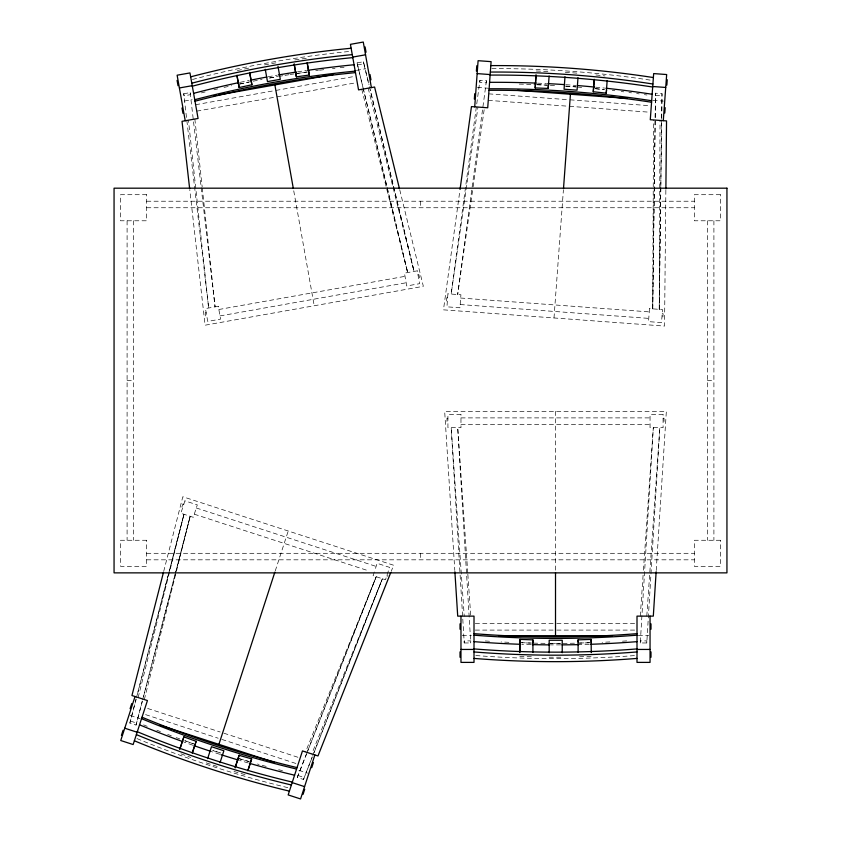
<?xml version="1.0" encoding="UTF-8"?>
<svg xmlns="http://www.w3.org/2000/svg" width="841" height="841" viewBox="0 0 841 841"><rect width="100%" height="100%" fill="white"/><g stroke="black" fill="none" stroke-linecap="round" stroke-linejoin="round"><path stroke-width="0.63" stroke-dasharray="4.21 3.15" d="M661.678 118.507L662.004 93.677L655.496 93.193L652.732 308.868L653.247 188.184M653.247 186.87L653.531 119.969M660.795 187.785L659.239 309.351L660.038 120.442M665.862 190.182L664.548 326.077L443.459 309.845L459.869 190.739M652.732 308.868L655.496 93.193M660.816 186.481L661.667 119.811M659.239 309.351L662.004 93.677M646.792 616.127L659.828 427.67L646.792 642.966L640.274 642.966L653.31 427.67L643.26 572.931M656.222 570.482L666.345 411.365L444.668 411.365L454.802 570.482M640.274 616.127L643.165 574.245M479.927 80.305L479.78 82.376L486.277 82.849L486.434 80.778L479.927 80.305L451.154 294.066L477.961 107.07M553.998 317.961L563.417 189.751M486.434 80.778L457.662 294.55L472.926 188.058M473.115 186.765L484.469 107.553M138.145 697.525L183.979 514.261L136.41 697.746M144.337 699.544L190.171 516.279L175.412 573.226M163.69 571.438L182.812 496.747L393.641 565.247L391.233 571.323M142.266 701.531L136.042 725.068L129.85 723.06L136.063 699.512M137.377 694.435L183.979 514.261M129.85 723.06L136.084 699.018M143.58 696.453L190.171 516.279M136.042 725.068L142.276 701.026M142.613 699.765L175.086 574.487M275.259 570.923L288.232 530.997M312.085 757.573L303.475 779.47L297.272 777.452L376.2 576.726L305.567 751.928M303.475 779.47L312.274 756.763M374.308 571.996L373.099 575.717L385.504 579.743L389.53 567.349L377.136 563.312L374.518 571.375M387.911 575.412L387.659 576.159L386.765 575.875M297.272 777.452L306.355 754.345M306.839 753.126L376.2 576.726M313.998 752.706L382.403 578.734L311.769 753.946M312.757 755.544L382.403 578.734M237.341 70.56L248.81 68.079M239.748 84.079L248.673 82.155M264.495 64.894L277.33 62.612M269.467 77.961L277.173 76.584M183.737 93.761L190.15 92.615L190.518 94.655L184.095 95.8L183.737 93.761L208.652 308.006L188.447 120.189M361.756 89.314L407.643 272.558L357.047 62.886L363.47 61.74L368.989 84.615M357.414 64.925L363.827 63.79L369.073 85.446M184.368 101.046L192.074 99.669M356.405 70.402L365.383 68.794M195.627 104.715L274.587 90.649M275.859 90.429L354.828 76.363M196.762 111.138L275.732 97.072M277.004 96.841L354.692 83.007M218.849 309.499L405.005 276.342M206.161 312.589L205.225 312.757L206.171 318.066L207.107 317.898M417.988 274.86L418.913 274.692L419.859 280L418.934 280.169M219.995 315.922L406.15 282.765M294.823 59.932L306.439 58.302M297.23 73.461L307.564 72M579.523 643.05L589.951 642.671M579.523 656.789L591.255 656.358M146.66 201.22L694.34 201.22M146.66 207.748L694.34 207.748M127.096 380.521L133.614 380.521M707.386 380.521L713.904 380.521M460.973 417.893L650.051 417.893M447.927 418.198L446.981 418.198L446.981 423.591L447.927 423.591M663.086 418.198L664.033 418.198L664.033 423.591L663.086 423.591M460.973 424.411L650.051 424.411M146.66 553.304L694.34 553.304M146.66 559.822L694.34 559.822M475.302 623.57L555.512 623.57M556.805 623.57L637.005 623.57M475.302 630.088L555.512 630.088M556.805 630.088L637.005 630.088M462.277 635.68L471.402 635.68M638.319 635.68L648.747 635.68M464.232 642.966L470.75 642.966L470.75 640.895L464.232 640.895L464.232 642.966L451.186 427.67L464.232 616.127M550.487 643.481L560.926 643.481M549.184 657.22L562.23 657.22M536.295 71.012L549.331 71.496M536.59 84.762L547.018 85.141M521.073 642.671L531.491 643.05M519.77 656.358L531.491 656.789M565.31 72.273L578.314 73.23M565.604 86.076L576.011 86.833M655.349 95.264L661.846 95.737M477.446 87.422L487.854 88.189M653.015 100.31L663.423 101.078M488.737 93.856L568.737 99.732M570.019 99.827L650.009 105.703M488.264 100.363L568.253 106.229M569.546 106.323L649.536 112.2M460.668 298.029L649.241 311.885M447.612 297.893L446.666 297.819L446.266 303.202L447.212 303.275M662.193 313.651L663.128 313.714L662.74 319.096L661.793 319.033M460.195 304.537L648.768 318.382M595.933 74.965L605.005 75.963M594.923 88.662L603.996 89.661M239.475 758.761L249.504 761.62M233.977 771.47L246.518 775.045M196.3 507.985L376.127 566.413M183.801 504.253L182.896 503.959L181.236 509.089L182.129 509.383M194.282 514.187L369.115 570.997M147.606 708.437L220.195 732.017M223.885 733.215L300.163 758.004M145.588 714.629L218.176 738.219M221.866 739.418L298.145 764.206M130.239 715.523L140.153 718.75M298.902 770.324L307.585 773.152M130.492 721.084L136.684 723.102M297.914 775.486L304.116 777.494M212.962 750.614L220.405 753.031M206.245 762.871L218.639 766.897M185.22 740.784L193.798 743.917M180.973 753.851L190.77 757.436M368.179 88.168L414.066 271.422L370.219 89.703M399.748 189.845L423.338 286.318L205.099 325.194L189.814 190.15M369.378 86.718L414.066 271.422M357.047 62.886L362.87 87.033M363.186 88.305L407.643 272.558M363.47 61.74L363.827 63.79M293.74 190.823L314.219 305.756M190.15 92.615L215.075 306.86L202.303 188.174M194.86 119.044L202.166 186.87M467.764 572.931L457.714 427.67L470.75 642.966M467.848 574.245L470.75 616.127M713.904 220.784L713.904 540.269M707.386 220.784L707.386 540.269M646.792 642.966L646.792 640.895L640.274 640.895L640.274 642.966M555.512 411.365L555.512 571.407M420.5 201.22L420.5 207.748M420.5 553.304L420.5 559.822M133.614 220.784L133.614 540.269M127.096 220.784L127.096 540.269M634.429 655.591A1020.385 1013.468 0 0 1 475.302 655.486M626.682 640.905A1020.385 1013.468 0 0 1 621.51 641.252M609.872 641.935A1020.385 1013.468 0 0 1 602.114 642.314M589.173 642.818A1020.385 1013.468 0 0 1 521.841 642.818M508.9 642.314A1020.385 1013.468 0 0 1 501.141 641.935M489.504 641.252A1020.385 1013.468 0 0 1 483.049 640.81M589.173 644.332A1020.385 1013.468 0 0 1 578.818 644.627M560.684 644.879A1020.385 1013.468 0 0 1 550.329 644.879M530.902 644.595A1020.385 1013.468 0 0 1 521.841 644.332M491.89 68.626A1020.385 1013.468 4.2 0 1 651.88 80.368M537.494 83.154A1020.385 1013.468 4.2 0 1 546.545 83.564M565.94 84.699A1020.385 1013.468 4.2 0 1 576.274 85.467M595.617 87.17A1020.385 1013.468 4.2 0 1 604.637 88.084M519.254 84.089A1020.385 1013.468 4.2 0 1 536.085 84.615M537.378 84.668A1020.385 1013.468 4.2 0 1 549.026 85.204M550.319 85.277A1020.385 1013.468 4.2 0 1 555.491 85.561M565.825 86.213A1020.385 1013.468 4.2 0 1 576.159 86.97M577.452 87.075A1020.385 1013.468 4.2 0 1 583.906 87.611M595.512 88.673A1020.385 1013.468 4.2 0 1 604.532 89.598M612.248 90.45A1020.385 1013.468 4.2 0 1 614.824 90.744M621.257 91.522A1020.385 1013.468 4.2 0 1 623.822 91.837M628.963 92.499A1020.385 1013.468 4.2 0 1 631.528 92.836M636.658 93.53A1020.385 1013.468 4.2 0 1 639.223 93.887M644.353 94.623A1020.385 1013.468 4.2 0 1 646.918 95.001M192.442 79.485A1020.385 1013.468 -10.1 0 1 350.371 51.354M201.388 92.899A1020.385 1013.468 -10.1 0 1 205.151 91.942M213.961 89.798A1020.385 1013.468 -10.1 0 1 217.735 88.894M224.042 87.422A1020.385 1013.468 -10.1 0 1 231.622 85.719M239.222 84.068A1020.385 1013.468 -10.1 0 1 251.901 81.44M253.173 81.188A1020.385 1013.468 -10.1 0 1 262.066 79.464M269.709 78.034A1020.385 1013.468 -10.1 0 1 277.362 76.678M278.634 76.457A1020.385 1013.468 -10.1 0 1 283.743 75.585M285.015 75.375A1020.385 1013.468 -10.1 0 1 288.852 74.744M290.124 74.534A1020.385 1013.468 -10.1 0 1 293.961 73.924M295.244 73.724A1020.385 1013.468 -10.1 0 1 306.765 71.99M315.753 70.728A1020.385 1013.468 -10.1 0 1 318.319 70.392M319.601 70.224A1020.385 1013.468 -10.1 0 1 326.024 69.393M332.447 68.605A1020.385 1013.468 -10.1 0 1 335.023 68.31M340.163 67.722A1020.385 1013.468 -10.1 0 1 344.032 67.301M240.221 82.302A1020.385 1013.468 -10.1 0 1 249.094 80.463M268.163 76.783A1020.385 1013.468 -10.1 0 1 277.088 75.185M297.535 71.832A1020.385 1013.468 -10.1 0 1 306.502 70.497M287.811 787.66A1020.385 1013.468 18 0 1 136.505 738.387M282.471 770.661A1020.385 1013.468 18 0 1 278.707 769.704M266.187 766.414A1020.385 1013.468 18 0 1 257.441 764.006M248.726 761.525A1020.385 1013.468 18 0 1 237.54 758.225M220.226 752.842A1020.385 1013.468 18 0 1 212.836 750.445M193.23 743.77A1020.385 1013.468 18 0 1 184.684 740.721M179.816 738.945A1020.385 1013.468 18 0 1 176.179 737.599M171.322 735.791A1020.385 1013.468 18 0 1 167.695 734.403M160.442 731.607A1020.385 1013.468 18 0 1 156.825 730.188M147.207 726.34A1020.385 1013.468 18 0 1 143.611 724.868M248.253 762.966A1020.385 1013.468 18 0 1 239.559 760.411M219.764 754.282A1020.385 1013.468 18 0 1 212.374 751.886M192.757 745.21A1020.385 1013.468 18 0 1 184.221 742.161M447.906 293.824L446.949 306.828L459.953 307.785L460.91 294.781L447.906 293.824M649.483 308.636L648.527 321.64L661.531 322.587L662.487 309.583L649.483 308.636M184.904 500.858L180.878 513.262L193.272 517.289L197.309 504.884L184.904 500.858M218.282 306.292L205.446 308.584L207.727 321.42L220.573 319.128L218.282 306.292M417.273 270.844L404.437 273.136L406.718 285.972L419.554 283.68L417.273 270.844M146.66 194.702L120.578 194.702L120.578 220.784L146.66 220.784L146.66 194.702M720.422 194.702L694.34 194.702L694.34 220.784L720.422 220.784L720.422 194.702M460.973 414.624L447.927 414.624L447.927 427.67L460.973 427.67L460.973 414.624M663.086 414.624L650.051 414.624L650.051 427.67L663.086 427.67L663.086 414.624M146.66 540.269L120.578 540.269L120.578 566.35L146.66 566.35L146.66 540.269M720.422 540.269L694.34 540.269L694.34 566.35L720.422 566.35L720.422 540.269"/><path stroke-width="1.26" d="M665.883 188.868L666.535 120.915L650.282 119.727L653.667 73.588L666.671 74.544L663.286 120.683M549.12 75.974L548.206 88.431L535.17 87.948L536.022 74.754M532.921 652.353L532.921 639.864L519.885 639.391L519.77 652.616M548.206 88.431L548.321 85.193M532.795 643.102L532.921 639.864M656.138 571.785L653.31 616.127L637.005 616.127L637.005 662.393L650.051 662.393L650.051 616.127M474.335 99.07L474.734 93.687M476.384 71.107L476.784 65.724M474.713 106.828L478.098 60.689L491.102 61.645L487.717 107.785L471.465 106.597L460.048 189.446M535.17 87.948L536.085 75.49M564.984 76.752L564.069 89.209L577.073 90.166L577.988 77.708M563.512 188.447L570.429 94.245M606.592 89.945L606.235 93.162L593.273 91.743L594.188 79.285M594.177 81.051L593.273 91.743M606.235 93.162L607.149 80.715M664.789 113.051L665.189 107.68M666.85 85.088L667.239 79.706M163.375 572.71L131.942 695.518L147.438 700.553L133.141 744.548L120.747 740.522L135.044 696.516M248.063 770.293L251.648 758.866L239.107 755.292L235.133 767.907M121.419 735.37L123.091 730.24M130.092 708.7L131.753 703.57M179.68 749.394L183.885 736.853L196.132 741.331L192.274 753.2M180.027 748.721L183.885 736.853M192.316 752.684L196.132 741.331M207.622 758.603L211.48 746.724L223.885 750.75L220.027 762.629M218.912 744.338L274.849 572.174M235.249 767.171L239.107 755.292M247.79 770.745L251.648 758.866M314.87 754.945L300.573 798.95L288.169 794.924L302.466 750.918L317.972 755.954L390.75 572.542M303.054 794.377L304.715 789.247M311.717 767.707L313.378 762.577M236.941 75.753L239.159 87.527L251.901 84.773L249.714 72.473M179.396 87.958L192.232 85.677M352.705 57.083L365.541 54.802M213.751 95.811L216.295 95.359M218.839 94.907L333.467 74.481M294.203 64.557L296.389 76.846L309.299 75.028L307.322 63.212M578.103 652.353L578.103 639.864L591.139 639.391L591.255 642.619M498.587 635.68L612.427 635.68M460.973 649.441L474.009 649.441M637.005 649.441L650.051 649.441M477.152 73.609L490.156 74.565M652.721 86.507L665.725 87.453M517.53 90.365L627.197 98.418M159.853 725.152L274.271 762.324M124.741 728.201L137.146 732.238M292.174 782.603L304.568 786.629M399.433 188.584L374.592 87.022L358.55 89.882L350.434 44.342L363.27 42.05L371.386 87.601M251.901 84.773L249.682 72.999M365.099 46.917L366.045 52.226M370.019 74.523L370.965 79.832M307.112 62.739L309.299 75.028M294.192 63.8L296.389 76.846M277.982 66.292L280.305 79.317L267.47 81.609L265.272 69.309M274.881 84.92L293.278 188.237M236.962 75.227L239.159 87.527M185.23 120.757L177.125 75.206L189.961 72.925L198.077 118.465L182.024 121.325L189.667 188.857M177.083 80.41L178.029 85.719M182.003 108.016L182.949 113.325M454.886 571.785L457.714 616.127L474.009 616.127L474.009 662.393L460.973 662.393L460.973 616.127M578.103 639.864L578.188 642.019M650.997 623.843L650.997 629.236M650.997 651.88L650.997 657.273M591.139 639.391L591.255 652.616M562.23 652.732L562.23 640.243L549.184 640.243L549.184 652.732M555.512 572.721L555.512 635.68M519.885 639.391L519.885 651.87M460.027 623.843L460.027 629.236M460.027 651.88L460.027 657.273M637.005 658.419A1020.385 1013.468 0 0 1 474.009 658.419M637.005 633.662A1020.385 1013.468 0 0 1 474.009 633.662M637.005 635.176A1020.385 1013.468 0 0 1 474.009 635.176M637.005 648.916A1020.385 1013.468 0 0 1 474.009 648.916M637.005 651.943A1020.385 1013.468 0 0 1 474.009 651.943M637.005 641.651A1020.385 1013.468 0 0 1 590.466 644.29M578.818 644.627A1020.385 1013.468 0 0 1 561.988 644.868M549.036 644.868A1020.385 1013.468 0 0 1 532.206 644.627M520.547 644.29A1020.385 1013.468 0 0 1 474.009 641.651M490.818 65.609A1020.385 1013.468 4.2 0 1 653.373 77.551M488.999 90.302A1020.385 1013.468 4.2 0 1 651.565 102.234M489.115 88.789A1020.385 1013.468 4.2 0 1 651.68 100.731M490.114 75.091A1020.385 1013.468 4.2 0 1 652.679 87.022M490.345 72.063A1020.385 1013.468 4.2 0 1 652.9 84.005M489.588 82.334A1020.385 1013.468 4.2 0 1 536.201 83.101M547.838 83.627A1020.385 1013.468 4.2 0 1 564.647 84.615M577.557 85.561A1020.385 1013.468 4.2 0 1 594.335 87.043M605.93 88.221A1020.385 1013.468 4.2 0 1 652.153 94.266M190.655 76.836A1020.385 1013.468 -10.1 0 1 351.128 48.242M194.996 101.204A1020.385 1013.468 -10.1 0 1 355.47 72.62M194.734 99.711A1020.385 1013.468 -10.1 0 1 355.207 71.128M192.326 86.192A1020.385 1013.468 -10.1 0 1 352.8 57.608M191.79 83.206A1020.385 1013.468 -10.1 0 1 352.263 54.623M193.598 93.34A1020.385 1013.468 -10.1 0 1 238.949 82.576M250.366 80.21A1020.385 1013.468 -10.1 0 1 266.891 77.015M278.371 74.965A1020.385 1013.468 -10.1 0 1 296.263 72.032M307.785 70.318A1020.385 1013.468 -10.1 0 1 354.072 64.757M289.399 791.139A1020.385 1013.468 18 0 1 134.371 740.774M297.052 767.602A1020.385 1013.468 18 0 1 142.024 717.226M296.579 769.042A1020.385 1013.468 18 0 1 141.551 718.666M292.332 782.098A1020.385 1013.468 18 0 1 137.314 731.733M291.396 784.989A1020.385 1013.468 18 0 1 136.379 734.613M294.581 775.202A1020.385 1013.468 18 0 1 249.493 763.334M238.318 760.043A1020.385 1013.468 18 0 1 220.994 754.682M211.144 751.476A1020.385 1013.468 18 0 1 193.977 745.641M183.002 741.72A1020.385 1013.468 18 0 1 139.553 724.826M726.939 188.184L114.061 188.184L114.061 572.868L726.939 572.868L726.939 188.184"/></g></svg>
